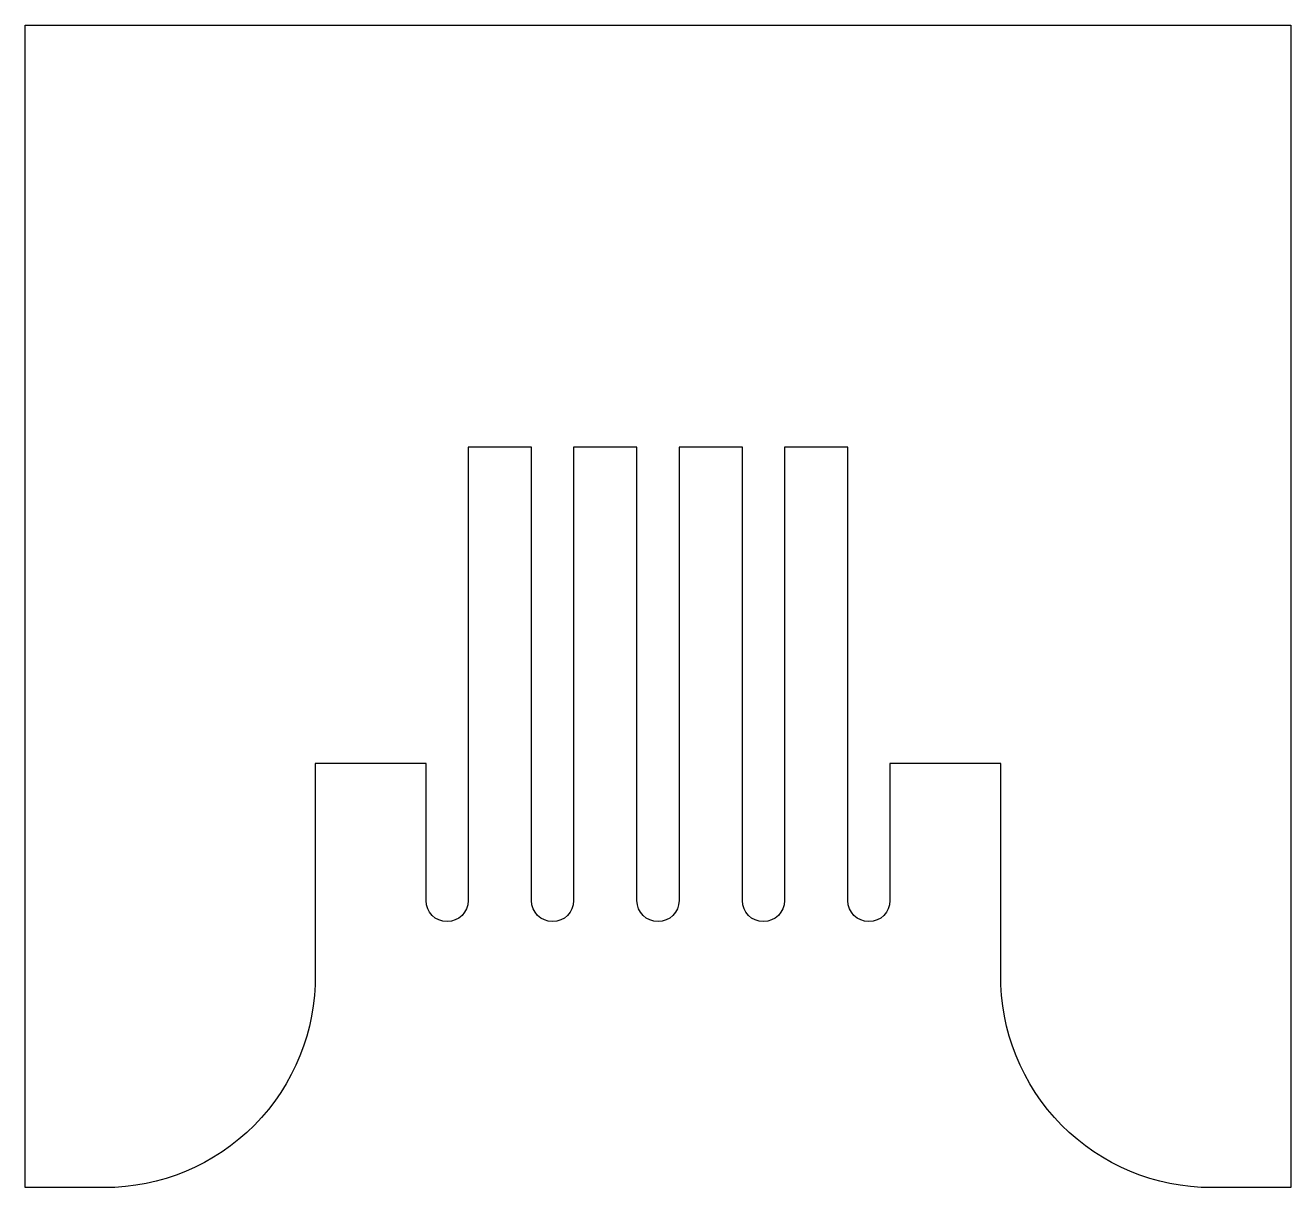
# Model space of a CAD drawing. Header units: millimetres. Extents: x -60 to 60, y -20 to 90.
import ezdxf

# ---------------------------------------------------------------- set-up
doc = ezdxf.new("R2010")
doc.units = ezdxf.units.MM
doc.layers.get('0').update_dxf_attribs({"linetype": 'CONTINUOUS'})

msp = doc.modelspace()

# ---------------------------------------------------------------- linework, layer by layer
msp.add_lwpolyline([(32.5, 0), (32.5, 20), (22, 20), (22, 7, -1), (18, 7), (18, 50), (12, 50), (12, 7, -1), (8, 7), (8, 50), (2, 50), (2, 7, -1), (-2, 7), (-2, 50), (-8, 50), (-8, 7, -1), (-12, 7), (-12, 50), (-18, 50), (-18, 7, -1), (-22, 7), (-22, 20), (-32.5, 20), (-32.5, 0, -0.417627), (-52.5, -20.23), (-60, -20.23), (-60, 90), (60, 90), (60, -20.23), (52.5, -20.23, -0.417627)], format="xyb", close=True)

doc.saveas('drawing.dxf')
